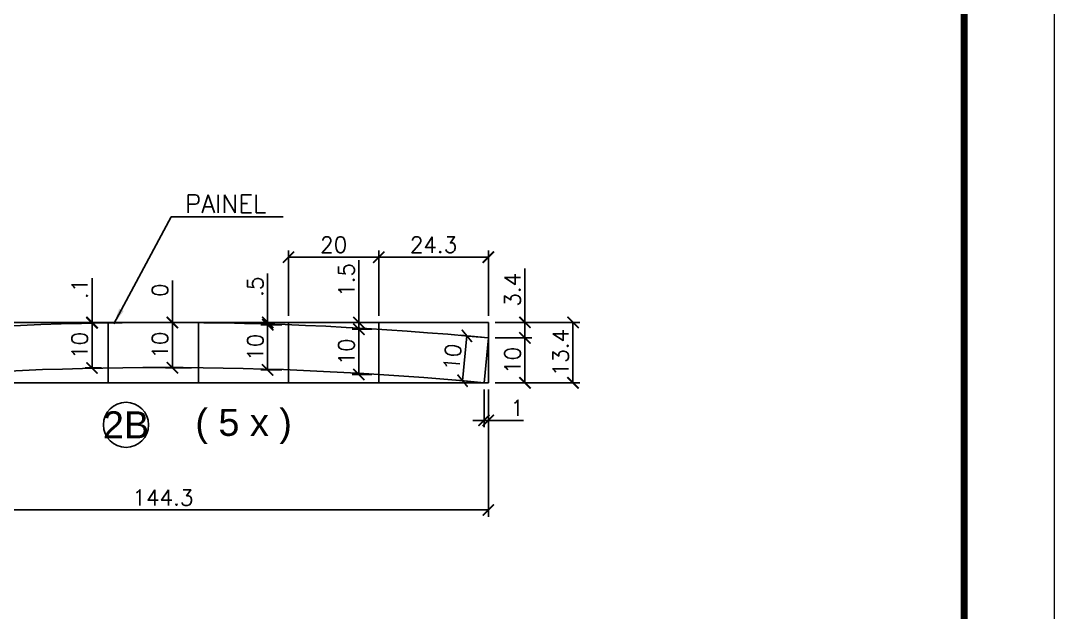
# Model space of a CAD drawing. Extents: x 2582 to 128055, y -26396 to 2611.
# Drawn here: x 3608.2 to 4066.6, y -2899.5 to -2637 of the extents above; entities that cross this region are included whole.
import ezdxf
from ezdxf.enums import TextEntityAlignment as Align

# ---------------------------------------------------------------- set-up
doc = ezdxf.new("R2010")
doc.units = 0
doc.header["$PDMODE"] = 35
doc.linetypes.add('DASHED', pattern=[0.75, 0.5, -0.25])
for name, color, linetype in [('220', 4, 'Continuous'), ('COTA', 241, 'Continuous'), ('Painéis', 200, 'Continuous'), ('Romaneio', 10, 'Continuous')]:
    doc.layers.add(name, color=color, linetype=linetype)
doc.layers.add('Folhas', color=255, linetype='Continuous', lineweight=9)
doc.layers.add('SARRAFO DE PRESSAO', color=251, linetype='DASHED', lineweight=9)
doc.styles.add('ARIAL', font='arial.ttf')
doc.styles.add('COTA TECNICA', font='techl___.ttf', dxfattribs={"height": 10})
doc.styles.add('Romans', font='romans.shx')
doc.dimstyles.new('Cota Seção (2x)', dxfattribs={"dimtxt": 7, "dimasz": 5, "dimexe": 3, "dimexo": 3, "dimgap": 2, "dimtad": 3, "dimdec": 1, "dimlfac": 0.5, "dimzin": 12, "dimdsep": 46, "dimtxsty": 'Romans', "dimblk": 'ARCHTICK', "dimcen": 0, "dimclrd": 4, "dimclre": 4, "dimclrt": 1, "dimadec": 1, "dimazin": 3, "dimtfac": 1, "dimtdec": 1, "dimtmove": 0, "dimatfit": 3, "dimldrblk": 'OBLIQUE', "dimfxl": 1, "dimtolj": 1, "dimtzin": 12, "dimarcsym": 0})
doc.dimstyles.new('PAINEL', dxfattribs={"dimtxt": 10, "dimasz": 3, "dimexe": 3, "dimexo": 3, "dimgap": 3, "dimtad": 1, "dimdec": 1, "dimzin": 12, "dimdsep": 46, "dimtxsty": 'COTA TECNICA', "dimblk1": 'OBLIQUE', "dimblk2": 'OBLIQUE', "dimsah": 1, "dimcen": 0.9, "dimclrd": 4, "dimclre": 4, "dimclrt": 240, "dimadec": 1, "dimazin": 3, "dimtfac": 1, "dimtdec": 1, "dimtmove": 0, "dimatfit": 3, "dimfxl": 1, "dimtolj": 1, "dimtzin": 12, "dimarcsym": 0})

# ---------------------------------------------------------------- blocks, each defined once
blk = doc.blocks.new('9999999999')
at = {"layer": 'Folhas'}
blk.add_lwpolyline([(98138.98, 34190.21), (99623.98, 34190.21), (99623.98, 35240.21), (98138.98, 35240.21)], close=True, dxfattribs=at)
at = {"layer": 'Folhas', "color": 30, "const_width": 3}
blk.add_lwpolyline([(98213.98, 34230.21), (99583.98, 34230.21), (99583.98, 35200.21), (98213.98, 35200.21)], close=True, dxfattribs=at)
blk = doc.blocks.new('_ArchTick')
at = {"color": 0, "linetype": 'ByBlock', "const_width": 0.15}
blk.add_lwpolyline([(-0.5, -0.5), (0.5, 0.5)], dxfattribs=at)
blk = doc.blocks.new('*D667')
at = {"layer": '220', "color": 4, "lineweight": -2, "transparency": 16777216}
for p, q in [((3727.03, -2767.86), (3727.03, -2738.91)), ((3767.03, -2767.86), (3767.03, -2738.91)), ((3727.03, -2741.91), (3767.03, -2741.91))]:
    blk.add_line(p, q, dxfattribs=at)
at = {"layer": 'Defpoints', "color": 0, "transparency": 16777216}
for p in [(3767.03, -2741.91), (3727.03, -2770.86), (3767.03, -2770.86)]:
    blk.add_point(p, dxfattribs=at)
at = {"layer": '220', "color": 4, "lineweight": -2, "transparency": 16777216, "xscale": 5, "yscale": 5, "zscale": 5, "rotation": 180}
blk.add_blockref('_ArchTick', (3727.03, -2741.91), dxfattribs=at)
at = {"layer": '220', "color": 4, "lineweight": -2, "transparency": 16777216, "xscale": 5, "yscale": 5, "zscale": 5}
blk.add_blockref('_ArchTick', (3767.03, -2741.91), dxfattribs=at)
at = {"layer": '220', "color": 1, "transparency": 16777216, "insert": (3747.03, -2736.41), "char_height": 7, "attachment_point": 5, "style": 'Romans'}
blk.add_mtext('\\A1;20', dxfattribs=at)
blk = doc.blocks.new('_Oblique')
at = {"color": 0, "linetype": 'ByBlock', "lineweight": -2}
blk.add_line((-0.5, -0.5), (0.5, 0.5), dxfattribs=at)
blk = doc.blocks.new('*D668')
at = {"layer": '220', "color": 4, "lineweight": -2, "transparency": 16777216}
for p, q in [((3767.03, -2767.86), (3767.03, -2738.91)), ((3815.63, -2767.86), (3815.63, -2738.91)), ((3767.03, -2741.91), (3815.63, -2741.91))]:
    blk.add_line(p, q, dxfattribs=at)
at = {"layer": 'Defpoints', "color": 0, "transparency": 16777216}
for p in [(3815.63, -2741.91), (3767.03, -2770.86), (3815.63, -2770.86)]:
    blk.add_point(p, dxfattribs=at)
at = {"layer": '220', "color": 4, "lineweight": -2, "transparency": 16777216, "xscale": 5, "yscale": 5, "zscale": 5, "rotation": 180}
blk.add_blockref('_ArchTick', (3767.03, -2741.91), dxfattribs=at)
at = {"layer": '220', "color": 4, "lineweight": -2, "transparency": 16777216, "xscale": 5, "yscale": 5, "zscale": 5}
blk.add_blockref('_ArchTick', (3815.63, -2741.91), dxfattribs=at)
at = {"layer": '220', "color": 1, "transparency": 16777216, "insert": (3791.33, -2736.41), "char_height": 7, "attachment_point": 5, "style": 'Romans'}
blk.add_mtext('\\A1;24.3', dxfattribs=at)
blk = doc.blocks.new('*D673')
at = {"layer": '220', "color": 4, "lineweight": -2, "transparency": 16777216}
for p, q in [((3644.03, -2771.06), (3636.87, -2771.06)), ((3639.87, -2791.06), (3639.87, -2771.06)), ((3644.03, -2791.06), (3636.87, -2791.06))]:
    blk.add_line(p, q, dxfattribs=at)
at = {"layer": 'Defpoints', "color": 0, "transparency": 16777216}
for p in [(3639.87, -2771.06), (3647.03, -2771.06), (3647.03, -2791.06)]:
    blk.add_point(p, dxfattribs=at)
at = {"layer": '220', "color": 4, "lineweight": -2, "transparency": 16777216, "xscale": 5, "yscale": 5, "zscale": 5}
for p, rotation in [((3639.87, -2771.06), 90), ((3639.87, -2791.06), 270)]:
    blk.add_blockref('_ArchTick', p, dxfattribs=dict(at, rotation=rotation))
at = {"layer": '220', "color": 1, "transparency": 16777216, "insert": (3634.37, -2781.06), "char_height": 7, "attachment_point": 5, "rotation": 90, "style": 'Romans'}
blk.add_mtext('\\A1;10', dxfattribs=at)
blk = doc.blocks.new('*D674')
at = {"layer": '220', "color": 4, "lineweight": -2, "transparency": 16777216}
for p, q in [((3639.87, -2770.86), (3639.87, -2751.2)), ((3644.03, -2770.86), (3636.87, -2770.86)), ((3644.03, -2771.06), (3636.87, -2771.06)), ((3639.87, -2771.06), (3639.87, -2770.86)), ((3639.87, -2771.06), (3639.87, -2776.06))]:
    blk.add_line(p, q, dxfattribs=at)
at = {"layer": 'Defpoints', "color": 0, "transparency": 16777216}
for p in [(3639.87, -2770.86), (3647.03, -2770.86), (3647.03, -2771.06)]:
    blk.add_point(p, dxfattribs=at)
at = {"layer": '220', "color": 4, "lineweight": -2, "transparency": 16777216, "xscale": 5, "yscale": 5, "zscale": 5}
for p, rotation in [((3639.87, -2770.86), 270), ((3639.87, -2771.06), 90)]:
    blk.add_blockref('_ArchTick', p, dxfattribs=dict(at, rotation=rotation))
at = {"layer": '220', "color": 1, "transparency": 16777216, "insert": (3634.37, -2756.03), "char_height": 7, "attachment_point": 5, "rotation": 90, "style": 'Romans'}
blk.add_mtext('\\A1;.1', dxfattribs=at)
blk = doc.blocks.new('*D675')
at = {"layer": '220', "color": 4, "lineweight": -2, "transparency": 16777216}
for p, q in [((3684.03, -2770.94), (3672.5, -2770.94)), ((3675.5, -2790.95), (3675.5, -2770.94)), ((3684.03, -2790.95), (3672.5, -2790.95))]:
    blk.add_line(p, q, dxfattribs=at)
at = {"layer": 'Defpoints', "color": 0, "transparency": 16777216}
for p in [(3675.5, -2770.94), (3687.03, -2770.94), (3687.03, -2790.95)]:
    blk.add_point(p, dxfattribs=at)
at = {"layer": '220', "color": 4, "lineweight": -2, "transparency": 16777216, "xscale": 5, "yscale": 5, "zscale": 5}
for p, rotation in [((3675.5, -2770.94), 90), ((3675.5, -2790.95), 270)]:
    blk.add_blockref('_ArchTick', p, dxfattribs=dict(at, rotation=rotation))
at = {"layer": '220', "color": 1, "transparency": 16777216, "insert": (3670, -2780.94), "char_height": 7, "attachment_point": 5, "rotation": 90, "style": 'Romans'}
blk.add_mtext('\\A1;10', dxfattribs=at)
blk = doc.blocks.new('*D676')
at = {"layer": '220', "color": 4, "lineweight": -2, "transparency": 16777216}
for p, q in [((3675.5, -2770.86), (3675.5, -2752.2)), ((3684.03, -2770.86), (3672.5, -2770.86)), ((3684.03, -2770.94), (3672.5, -2770.94)), ((3675.5, -2770.94), (3675.5, -2770.86)), ((3675.5, -2770.94), (3675.5, -2775.94))]:
    blk.add_line(p, q, dxfattribs=at)
at = {"layer": 'Defpoints', "color": 0, "transparency": 16777216}
for p in [(3675.5, -2770.86), (3687.03, -2770.86), (3687.03, -2770.94)]:
    blk.add_point(p, dxfattribs=at)
at = {"layer": '220', "color": 4, "lineweight": -2, "transparency": 16777216, "xscale": 5, "yscale": 5, "zscale": 5}
for p, rotation in [((3675.5, -2770.86), 270), ((3675.5, -2770.94), 90)]:
    blk.add_blockref('_ArchTick', p, dxfattribs=dict(at, rotation=rotation))
at = {"layer": '220', "color": 1, "transparency": 16777216, "insert": (3670, -2756.53), "char_height": 7, "attachment_point": 5, "rotation": 90, "style": 'Romans'}
blk.add_mtext('\\A1;0', dxfattribs=at)
blk = doc.blocks.new('*D677')
at = {"layer": '220', "color": 4, "lineweight": -2, "transparency": 16777216}
for p, q in [((3724.03, -2771.89), (3714.76, -2771.89)), ((3717.76, -2791.9), (3717.76, -2771.89)), ((3724.03, -2791.9), (3714.76, -2791.9))]:
    blk.add_line(p, q, dxfattribs=at)
at = {"layer": 'Defpoints', "color": 0, "transparency": 16777216}
for p in [(3717.76, -2771.89), (3727.03, -2771.89), (3727.03, -2791.9)]:
    blk.add_point(p, dxfattribs=at)
at = {"layer": '220', "color": 4, "lineweight": -2, "transparency": 16777216, "xscale": 5, "yscale": 5, "zscale": 5}
for p, rotation in [((3717.76, -2771.89), 90), ((3717.76, -2791.9), 270)]:
    blk.add_blockref('_ArchTick', p, dxfattribs=dict(at, rotation=rotation))
at = {"layer": '220', "color": 1, "transparency": 16777216, "insert": (3712.26, -2781.89), "char_height": 7, "attachment_point": 5, "rotation": 90, "style": 'Romans'}
blk.add_mtext('\\A1;10', dxfattribs=at)
blk = doc.blocks.new('*D678')
at = {"layer": '220', "color": 4, "lineweight": -2, "transparency": 16777216}
for p, q in [((3717.76, -2770.86), (3717.76, -2749.2)), ((3724.03, -2770.86), (3714.76, -2770.86)), ((3724.03, -2771.89), (3714.76, -2771.89)), ((3717.76, -2771.89), (3717.76, -2770.86)), ((3717.76, -2771.89), (3717.76, -2776.89))]:
    blk.add_line(p, q, dxfattribs=at)
at = {"layer": 'Defpoints', "color": 0, "transparency": 16777216}
for p in [(3717.76, -2770.86), (3727.03, -2770.86), (3727.03, -2771.89)]:
    blk.add_point(p, dxfattribs=at)
at = {"layer": '220', "color": 4, "lineweight": -2, "transparency": 16777216, "xscale": 5, "yscale": 5, "zscale": 5}
for p, rotation in [((3717.76, -2770.86), 270), ((3717.76, -2771.89), 90)]:
    blk.add_blockref('_ArchTick', p, dxfattribs=dict(at, rotation=rotation))
at = {"layer": '220', "color": 1, "transparency": 16777216, "insert": (3712.26, -2755.03), "char_height": 7, "attachment_point": 5, "rotation": 90, "style": 'Romans'}
blk.add_mtext('\\A1;.5', dxfattribs=at)
blk = doc.blocks.new('*D679')
at = {"layer": '220', "color": 4, "lineweight": -2, "transparency": 16777216}
for p, q in [((3764.03, -2773.89), (3755.21, -2773.89)), ((3758.21, -2793.93), (3758.21, -2773.89)), ((3764.03, -2793.93), (3755.21, -2793.93))]:
    blk.add_line(p, q, dxfattribs=at)
at = {"layer": 'Defpoints', "color": 0, "transparency": 16777216}
for p in [(3758.21, -2773.89), (3767.03, -2773.89), (3767.03, -2793.93)]:
    blk.add_point(p, dxfattribs=at)
at = {"layer": '220', "color": 4, "lineweight": -2, "transparency": 16777216, "xscale": 5, "yscale": 5, "zscale": 5}
for p, rotation in [((3758.21, -2773.89), 90), ((3758.21, -2793.93), 270)]:
    blk.add_blockref('_ArchTick', p, dxfattribs=dict(at, rotation=rotation))
at = {"layer": '220', "color": 1, "transparency": 16777216, "insert": (3752.71, -2783.91), "char_height": 7, "attachment_point": 5, "rotation": 90, "style": 'Romans'}
blk.add_mtext('\\A1;10', dxfattribs=at)
blk = doc.blocks.new('*D680')
at = {"layer": '220', "color": 4, "lineweight": -2, "transparency": 16777216}
for p, q in [((3758.21, -2770.86), (3758.21, -2743.2)), ((3764.03, -2770.86), (3755.21, -2770.86)), ((3758.21, -2773.89), (3758.21, -2770.86)), ((3764.03, -2773.89), (3755.21, -2773.89)), ((3758.21, -2773.89), (3758.21, -2778.89))]:
    blk.add_line(p, q, dxfattribs=at)
at = {"layer": 'Defpoints', "color": 0, "transparency": 16777216}
for p in [(3758.21, -2770.86), (3767.03, -2770.86), (3767.03, -2773.89)]:
    blk.add_point(p, dxfattribs=at)
at = {"layer": '220', "color": 4, "lineweight": -2, "transparency": 16777216, "xscale": 5, "yscale": 5, "zscale": 5}
for p, rotation in [((3758.21, -2770.86), 270), ((3758.21, -2773.89), 90)]:
    blk.add_blockref('_ArchTick', p, dxfattribs=dict(at, rotation=rotation))
at = {"layer": '220', "color": 1, "transparency": 16777216, "insert": (3752.71, -2752.03), "char_height": 7, "attachment_point": 5, "rotation": 90, "style": 'Romans'}
blk.add_mtext('\\A1;1.5', dxfattribs=at)
blk = doc.blocks.new('*D681')
at = {"layer": '220', "color": 4, "lineweight": -2, "transparency": 16777216}
for p, q in [((3812.64, -2777.46), (3803.13, -2776.55)), ((3804.21, -2796.74), (3806.12, -2776.83)), ((3810.74, -2797.37), (3801.23, -2796.46))]:
    blk.add_line(p, q, dxfattribs=at)
at = {"layer": 'Defpoints', "color": 0, "transparency": 16777216}
for p in [(3806.12, -2776.83), (3815.63, -2777.74), (3813.72, -2797.65)]:
    blk.add_point(p, dxfattribs=at)
at = {"layer": '220', "color": 4, "lineweight": -2, "transparency": 16777216, "xscale": 5, "yscale": 5, "zscale": 5}
for p, rotation in [((3806.12, -2776.83), 84.53957259743284), ((3804.21, -2796.74), 264.5395725974328)]:
    blk.add_blockref('_ArchTick', p, dxfattribs=dict(at, rotation=rotation))
at = {"layer": '220', "color": 1, "transparency": 16777216, "insert": (3799.69, -2786.27), "char_height": 7, "attachment_point": 5, "rotation": 84.5396, "style": 'Romans'}
blk.add_mtext('\\A1;10', dxfattribs=at)
blk = doc.blocks.new('*D682')
at = {"layer": '220', "color": 4, "lineweight": -2, "transparency": 16777216}
for p, q in [((3818.63, -2777.74), (3834.87, -2777.74)), ((3831.87, -2797.65), (3831.87, -2777.74)), ((3818.63, -2797.65), (3834.87, -2797.65))]:
    blk.add_line(p, q, dxfattribs=at)
at = {"layer": 'Defpoints', "color": 0, "transparency": 16777216}
for p in [(3815.63, -2777.74), (3831.87, -2777.74), (3815.63, -2797.65)]:
    blk.add_point(p, dxfattribs=at)
at = {"layer": '220', "color": 4, "lineweight": -2, "transparency": 16777216, "xscale": 5, "yscale": 5, "zscale": 5}
for p, rotation in [((3831.87, -2777.74), 90), ((3831.87, -2797.65), 270)]:
    blk.add_blockref('_ArchTick', p, dxfattribs=dict(at, rotation=rotation))
at = {"layer": '220', "color": 1, "transparency": 16777216, "insert": (3826.37, -2787.7), "char_height": 7, "attachment_point": 5, "rotation": 90, "style": 'Romans'}
blk.add_mtext('\\A1;10', dxfattribs=at)
blk = doc.blocks.new('*D683')
at = {"layer": '220', "color": 4, "lineweight": -2, "transparency": 16777216}
for p, q in [((3831.87, -2770.86), (3831.87, -2746.86)), ((3818.63, -2770.86), (3834.87, -2770.86)), ((3831.87, -2777.74), (3831.87, -2770.86)), ((3818.63, -2777.74), (3834.87, -2777.74))]:
    blk.add_line(p, q, dxfattribs=at)
at = {"layer": 'Defpoints', "color": 0, "transparency": 16777216}
for p in [(3815.63, -2770.86), (3831.87, -2770.86), (3815.63, -2777.74)]:
    blk.add_point(p, dxfattribs=at)
at = {"layer": '220', "color": 4, "lineweight": -2, "transparency": 16777216, "xscale": 5, "yscale": 5, "zscale": 5}
for p, rotation in [((3831.87, -2770.86), 90), ((3831.87, -2777.74), 270)]:
    blk.add_blockref('_ArchTick', p, dxfattribs=dict(at, rotation=rotation))
at = {"layer": '220', "color": 1, "transparency": 16777216, "insert": (3826.37, -2756.36), "char_height": 7, "attachment_point": 5, "rotation": 90, "style": 'Romans'}
blk.add_mtext('\\A1;3.4', dxfattribs=at)
blk = doc.blocks.new('*D684')
at = {"layer": '220', "color": 4, "lineweight": -2, "transparency": 16777216}
for p, q in [((3813.72, -2800.65), (3813.72, -2817.33)), ((3815.63, -2800.65), (3815.63, -2817.33)), ((3813.72, -2814.33), (3808.72, -2814.33)), ((3813.72, -2814.33), (3815.63, -2814.33)), ((3815.63, -2814.33), (3831.29, -2814.33))]:
    blk.add_line(p, q, dxfattribs=at)
at = {"layer": 'Defpoints', "color": 0, "transparency": 16777216}
for p in [(3813.72, -2797.65), (3815.63, -2797.65), (3815.63, -2814.33)]:
    blk.add_point(p, dxfattribs=at)
at = {"layer": '220', "color": 4, "lineweight": -2, "transparency": 16777216, "xscale": 5, "yscale": 5, "zscale": 5}
blk.add_blockref('_ArchTick', (3813.72, -2814.33), dxfattribs=at)
at = {"layer": '220', "color": 4, "lineweight": -2, "transparency": 16777216, "xscale": 5, "yscale": 5, "zscale": 5, "rotation": 180}
blk.add_blockref('_ArchTick', (3815.63, -2814.33), dxfattribs=at)
at = {"layer": '220', "color": 1, "transparency": 16777216, "insert": (3828.46, -2808.83), "char_height": 7, "attachment_point": 5, "style": 'Romans'}
blk.add_mtext('\\A1;1', dxfattribs=at)
blk = doc.blocks.new('*D686')
at = {"layer": '220', "color": 4, "lineweight": -2, "transparency": 16777216}
for p, q in [((3527.03, -2800.65), (3527.03, -2857.06)), ((3815.63, -2800.65), (3815.63, -2857.06)), ((3527.03, -2854.06), (3815.63, -2854.06))]:
    blk.add_line(p, q, dxfattribs=at)
at = {"layer": 'Defpoints', "color": 0, "transparency": 16777216}
for p in [(3527.03, -2797.65), (3815.63, -2797.65), (3815.63, -2854.06)]:
    blk.add_point(p, dxfattribs=at)
at = {"layer": '220', "color": 4, "lineweight": -2, "transparency": 16777216, "xscale": 5, "yscale": 5, "zscale": 5, "rotation": 180}
blk.add_blockref('_ArchTick', (3527.03, -2854.06), dxfattribs=at)
at = {"layer": '220', "color": 4, "lineweight": -2, "transparency": 16777216, "xscale": 5, "yscale": 5, "zscale": 5}
blk.add_blockref('_ArchTick', (3815.63, -2854.06), dxfattribs=at)
at = {"layer": '220', "color": 1, "transparency": 16777216, "insert": (3671.33, -2848.56), "char_height": 7, "attachment_point": 5, "style": 'Romans'}
blk.add_mtext('\\A1;144.3', dxfattribs=at)
blk = doc.blocks.new('*D689')
at = {"layer": '220', "color": 4, "lineweight": -2, "transparency": 16777216}
for p, q in [((3818.63, -2770.86), (3856.17, -2770.86)), ((3853.17, -2797.65), (3853.17, -2770.86)), ((3818.63, -2797.65), (3856.17, -2797.65))]:
    blk.add_line(p, q, dxfattribs=at)
at = {"layer": 'Defpoints', "color": 0, "transparency": 16777216}
for p in [(3815.63, -2770.86), (3853.17, -2770.86), (3815.63, -2797.65)]:
    blk.add_point(p, dxfattribs=at)
at = {"layer": '220', "color": 4, "lineweight": -2, "transparency": 16777216, "xscale": 5, "yscale": 5, "zscale": 5}
for p, rotation in [((3853.17, -2770.86), 90), ((3853.17, -2797.65), 270)]:
    blk.add_blockref('_ArchTick', p, dxfattribs=dict(at, rotation=rotation))
at = {"layer": '220', "color": 1, "transparency": 16777216, "insert": (3847.67, -2784.26), "char_height": 7, "attachment_point": 5, "rotation": 90, "style": 'Romans'}
blk.add_mtext('\\A1;13.4', dxfattribs=at)

msp = doc.modelspace()

# ---------------------------------------------------------------- linework, layer by layer
at = {"layer": 'COTA', "linetype": 'ByBlock'}
for p, q in [((3527.03, -2770.86), (3815.63, -2770.86)), ((3647.03, -2797.65), (3647.03, -2770.86)), ((3687.03, -2797.65), (3687.03, -2770.86)), ((3727.03, -2797.65), (3727.03, -2770.86)), ((3767.03, -2797.65), (3767.03, -2770.86)), ((3815.63, -2797.65), (3815.63, -2770.86)), ((3527.03, -2797.65), (3815.63, -2797.65))]:
    msp.add_line(p, q, dxfattribs=at)
at = {"layer": 'Painéis'}
msp.add_lwpolyline([(3813.72, -2797.65), (3815.63, -2777.74, 0.047687), (3527.03, -2777.74), (3528.94, -2797.65, -0.047687)], format="xyb", close=True, dxfattribs=at)
at = {"layer": 'Romaneio', "color": 1, "linetype": 'ByBlock'}
msp.add_circle((3654.94, -2816.3), 10, dxfattribs=at)

# ---------------------------------------------------------------- block references
at = {"layer": 'SARRAFO DE PRESSAO', "color": 6, "linetype": 'ByBlock'}
msp.add_blockref('9999999999', (-95557.34, -37614.68), dxfattribs=at)

# ---------------------------------------------------------------- texts
at = {"color": 240, "insert": (3717.11, -2722.23), "char_height": 8, "attachment_point": 9, "style": 'Romans'}
msp.add_mtext('\\A1;PAINEL', dxfattribs=at)
at = {"layer": 'Romaneio', "color": 255, "linetype": 'ByBlock', "style": 'ARIAL'}
for s, p in [('( 5 x )', (3707.1, -2815.2)), ('2B', (3654.94, -2816.3))]:
    msp.add_text(s, height=12, dxfattribs=at).set_placement(p, align=Align.MIDDLE_CENTER)

# ---------------------------------------------------------------- dimensions: what is measured, and where the dimension line sits
at = {"layer": '220'}
for base, p1, p2, picture, middle in [((3767.03, -2741.91), (3727.03, -2770.86), (3767.03, -2770.86), '*D667', (3747.03, -2736.41)), ((3815.63, -2741.91), (3767.03, -2770.86), (3815.63, -2770.86), '*D668', (3791.33, -2736.41))]:
    dim = msp.add_linear_dim(base=base, p1=p1, p2=p2, dimstyle='Cota Seção (2x)', override={"dimtmove": 1}, dxfattribs=at)
    dim.commit()
    dim.dimension.update_dxf_attribs({"geometry": picture, "text_midpoint": middle})
for base, p1, p2, picture, middle in [((3758.21, -2770.86), (3767.03, -2773.89), (3767.03, -2770.86), '*D680', (3752.71, -2752.03)), ((3717.76, -2770.86), (3727.03, -2771.89), (3727.03, -2770.86), '*D678', (3712.26, -2755.03)), ((3639.87, -2770.86), (3647.03, -2771.06), (3647.03, -2770.86), '*D674', (3634.37, -2756.03)), ((3675.5, -2770.86), (3687.03, -2770.94), (3687.03, -2770.86), '*D676', (3670, -2756.53)), ((3639.87, -2771.06), (3647.03, -2791.06), (3647.03, -2771.06), '*D673', (3634.37, -2781.06)), ((3675.5, -2770.94), (3687.03, -2790.95), (3687.03, -2770.94), '*D675', (3670, -2780.94)), ((3853.17, -2770.86), (3815.63, -2797.65), (3815.63, -2770.86), '*D689', (3847.67, -2784.26)), ((3717.76, -2771.89), (3727.03, -2791.9), (3727.03, -2771.89), '*D677', (3712.26, -2781.89)), ((3758.21, -2773.89), (3767.03, -2793.93), (3767.03, -2773.89), '*D679', (3752.71, -2783.91))]:
    dim = msp.add_linear_dim(base=base, p1=p1, p2=p2, angle=90, dimstyle='Cota Seção (2x)', dxfattribs=at)
    dim.commit()
    dim.dimension.update_dxf_attribs({"geometry": picture, "text_midpoint": middle})
for p1, p2, distance, picture, middle in [((3815.63, -2777.74), (3815.63, -2770.86), -16.24, '*D683', (3826.37, -2756.36)), ((3813.72, -2797.65), (3815.63, -2777.74), 9.55, '*D681', (3799.69, -2786.27)), ((3815.63, -2797.65), (3815.63, -2777.74), -16.24, '*D682', (3826.37, -2787.7)), ((3813.72, -2797.65), (3815.63, -2797.65), -16.67, '*D684', (3828.46, -2808.83))]:
    dim = msp.add_aligned_dim(p1=p1, p2=p2, distance=distance, dimstyle='Cota Seção (2x)', dxfattribs=at)
    dim.commit()
    dim.dimension.update_dxf_attribs({"geometry": picture, "text_midpoint": middle})
dim = msp.add_linear_dim(base=(3815.63, -2854.06), p1=(3527.03, -2797.65), p2=(3815.63, -2797.65), dimstyle='Cota Seção (2x)', dxfattribs=at)
dim.commit()
dim.dimension.update_dxf_attribs({"geometry": '*D686', "text_midpoint": (3671.33, -2848.56)})

# ---------------------------------------------------------------- leaders
at = {"annotation_type": 0, "has_hookline": 1, "hookline_direction": 1, "horizontal_direction": (-1, 0, 0)}
msp.add_leader([(3649.61, -2771.44), (3675.01, -2724.08), (3720.69, -2724.08)], dimstyle='PAINEL', override={"dimasz": 7}, dxfattribs=at)

doc.saveas('drawing.dxf')
